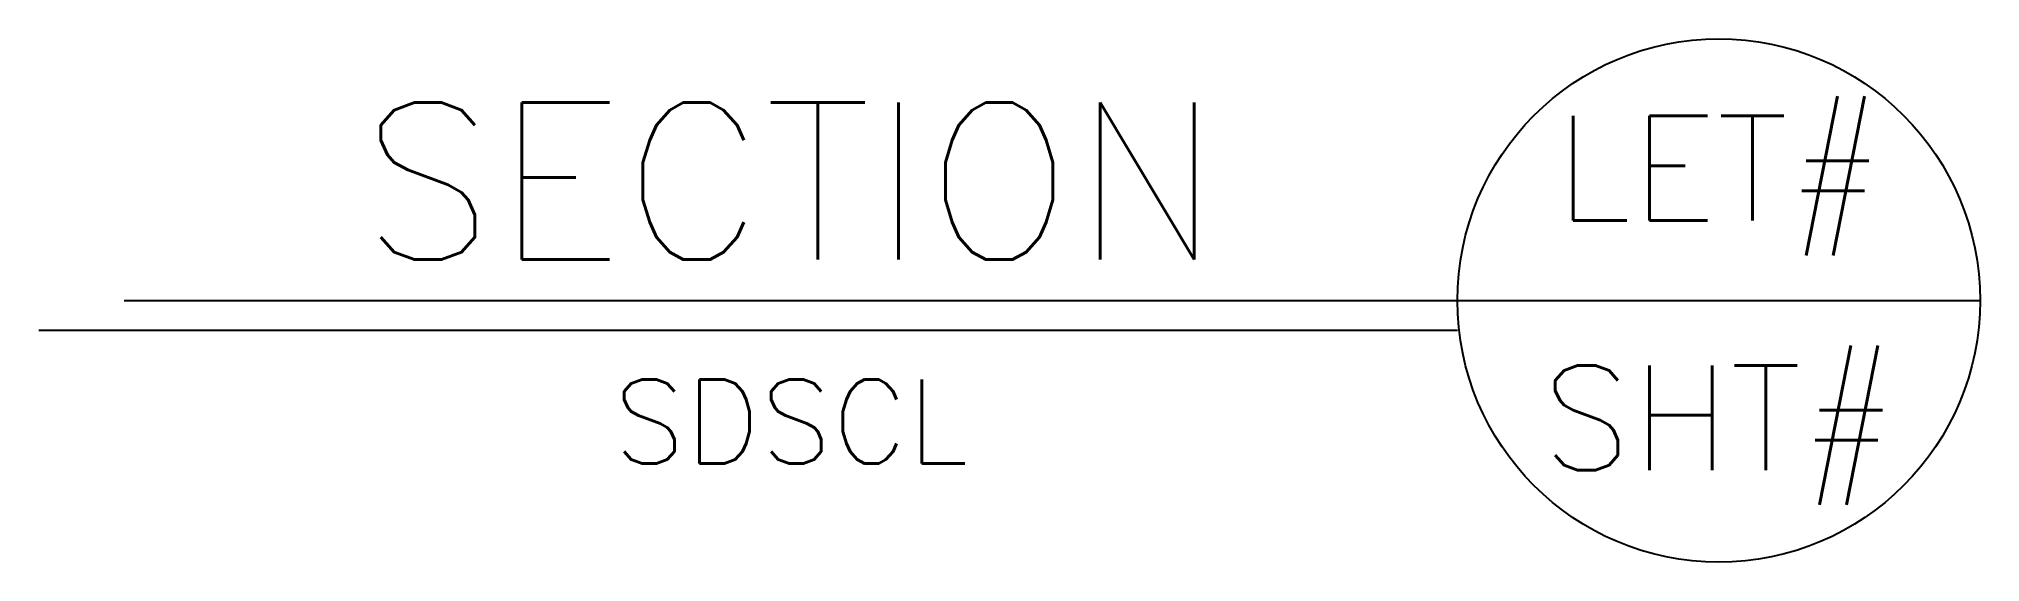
# Model space of a CAD drawing. Header units: inches. Extents: x -0.9 to 1.42, y -0.31 to 0.31.
import ezdxf
from ezdxf.enums import TextEntityAlignment as Align

# ---------------------------------------------------------------- set-up
doc = ezdxf.new("R2010")
doc.units = ezdxf.units.IN
doc.header["$MEASUREMENT"] = 0
doc.styles.get("Standard").update_dxf_attribs({"font": 'SIMPLEX.SHX', "bigfont": 'bigfont.shx'})

msp = doc.modelspace()

# ---------------------------------------------------------------- linework, layer by layer
msp.add_line((-0.7969, 0), (1.4219, 0))
at = {"color": 8}
msp.add_line((-0.8991, -0.0356), (0.7969, -0.0356), dxfattribs=at)
msp.add_circle((1.1094, 0), 0.3125)

# ---------------------------------------------------------------- texts
at = {"color": 3}
msp.add_text('SECTION', height=0.1875, dxfattribs=at).set_placement((0, 0.0488), align=Align.CENTER)
at = {"color": 0}
for tag, text, height, p in [('LET#', '?', 0.125, (1.1094, 0.149)), ('SHT#', '-', 0.125, (1.1094, -0.149)), ('SDSCL', '~w"=1\'-0"', 0.1, (0, -0.1445))]:
    msp.add_attdef(tag, text=text, height=height, dxfattribs=at).set_placement(p, align=Align.MIDDLE)

doc.saveas('drawing.dxf')
